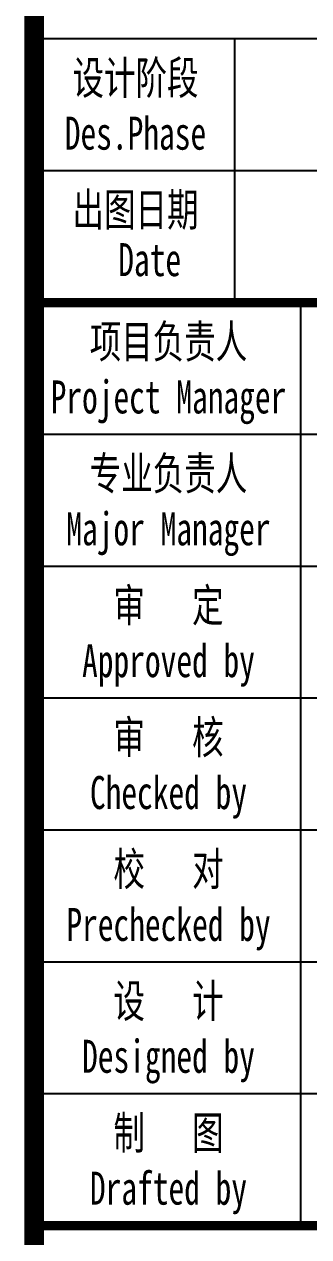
# Model space of a CAD drawing. Extents: x 180850 to 1400258, y 48356 to 327067.
# Drawn here: x 579413 to 580170, y 115935 to 119163 of the extents above; entities that cross this region are included whole.
import ezdxf
from ezdxf.enums import TextEntityAlignment as Align

# ---------------------------------------------------------------- set-up
doc = ezdxf.new("R2010")
doc.units = 0
doc.header["$LTSCALE"] = 1000
doc.layers.add('PUB_TITLE', color=4, linetype='Continuous')
doc.styles.add('_gyy_title_ST', font='', dxfattribs={"width": 0.8})
doc.styles.get('_gyy_title_ST').set_extended_font_data('SimSun')

msp = doc.modelspace()

# ---------------------------------------------------------------- linework, layer by layer
at = {"layer": 'PUB_TITLE'}
for p, q in [((581903.52, 119123.89), (579445.89, 119123.89)), ((579972.52, 119123.89), (579972.52, 118421.71)), ((581903.52, 118772.8), (579445.89, 118772.8)), ((580148.07, 118421.71), (580148.07, 115964.07)), ((581903.52, 118070.61), (579445.89, 118070.61)), ((581903.52, 117719.52), (579445.89, 117719.52)), ((581903.52, 117368.43), (579445.89, 117368.43)), ((581903.52, 117017.34), (579445.89, 117017.34)), ((581903.52, 116666.25), (579445.89, 116666.25)), ((581903.52, 116315.16), (579445.89, 116315.16))]:
    msp.add_line(p, q, dxfattribs=at)
at = {"layer": 'PUB_TITLE', "const_width": 52.25}
msp.add_lwpolyline([(579439.45, 133987.35), (581877.75, 133987.35), (581877.75, 113987.35), (579439.45, 113987.35)], close=True, dxfattribs=at)
at = {"layer": 'PUB_TITLE', "const_width": 24.58}
for points in [[(579445.89, 118421.71), (581903.52, 118421.71)], [(579445.89, 115964.07), (581903.52, 115964.07)]]:
    msp.add_lwpolyline(points, dxfattribs=at)

# ---------------------------------------------------------------- texts
at = {"layer": 'PUB_TITLE', "style": '_gyy_title_ST', "width": 0.7}
for s, height, p in [('设计阶段', 87.773, (579709.2, 118976.43)), ('Des.Phase', 87.773, (579709.2, 118828.98)), ('出图日期', 87.773, (579709.2, 118625.34)), ('Date', 87.773, (579746.97, 118492.27)), ('项目负责人', 87.773, (579796.98, 118274.25)), ('Project Manager', 87.7726, (579796.98, 118126.79)), ('专业负责人', 87.773, (579796.98, 117923.16)), ('Major Manager', 87.7726, (579796.98, 117775.7)), ('审   定', 87.773, (579796.98, 117572.07)), ('Approved by', 87.7726, (579796.98, 117424.61)), ('审   核', 87.773, (579796.98, 117220.98)), ('Checked by', 87.773, (579796.98, 117073.52)), ('校   对', 87.773, (579796.98, 116869.88)), ('Prechecked by', 87.7726, (579796.98, 116722.43)), ('设   计', 87.773, (579796.98, 116518.79)), ('Designed by', 87.7726, (579796.98, 116371.34)), ('制   图', 87.773, (579796.98, 116167.7)), ('Drafted by', 87.773, (579796.98, 116020.25))]:
    msp.add_text(s, height=height, dxfattribs=at).set_placement(p, align=Align.CENTER)

doc.saveas('drawing.dxf')
